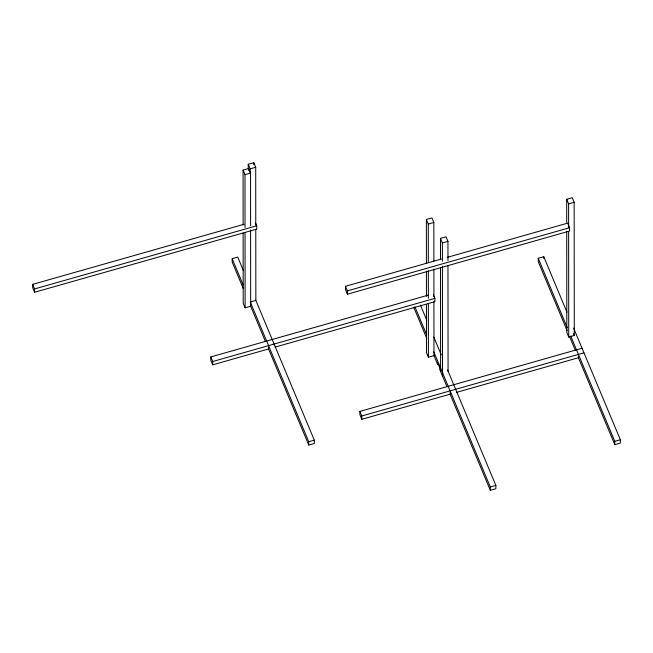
<?xml version="1.0" encoding="UTF-8"?>
<svg xmlns="http://www.w3.org/2000/svg" width="653" height="653" viewBox="0 0 653 653"><rect width="100%" height="100%" fill="white"/><g stroke="black" fill="none" stroke-linecap="round" stroke-linejoin="round"><path stroke-width="0.98" d="M248.254 168.335L248.246 164.27L253.805 162.695L255.715 167.274L255.772 225.203M243.128 224.967L243.079 170.082L248.63 168.507L250.548 173.078L250.597 225.93M250.164 172.914L250.164 168.849L255.715 167.274M245.038 227.513L244.989 174.661L250.548 173.078M255.584 223.04L256.727 225.783L256.735 229.113L34.568 292.275L32.65 287.695L32.65 284.365L244.051 224.273M34.568 292.275L34.568 288.944L256.727 225.783M243.145 288.234L232.182 262.024L232.182 258.694L237.733 257.119L243.226 270.236M426.417 263.216L426.376 219.49L431.927 217.914L433.837 222.493L433.878 261.11M428.327 262.694L428.286 224.069L433.837 222.493M566.714 222.51L566.69 199.296L572.24 197.72L574.158 202.291L574.289 335.438L568.73 337.021L566.82 332.442L566.722 231.26M440.497 259.698L440.481 238.353L446.032 236.778L447.942 241.349L447.966 260.661M568.624 227.252L568.6 203.875L574.158 202.291M442.408 261.224L442.391 242.932L447.942 241.349M250.295 301.996L255.845 300.413L255.78 229.268M243.136 233.097L243.202 303.229L245.12 307.808L250.67 306.224L250.597 229.995M447.289 257.355L567.669 223.13L569.579 227.709L569.587 231.04L347.42 294.201L345.502 289.622L345.502 286.292L441.412 259.029M347.42 294.201L347.412 290.871L569.579 227.709M567.139 330.736L538.227 261.633L538.227 258.302L543.778 256.727L566.943 312.11M268.554 347.306L268.554 348.963L212.707 364.839L210.797 360.268L210.788 356.938L428.066 295.172M212.707 364.839L212.707 361.517L434.874 298.356L433.339 294.691M275.084 347.11L434.874 301.686L434.874 298.356M426.458 304.429L426.499 352.636L428.417 357.215L433.967 355.632L433.919 301.768M450.105 392.543L450.105 394.208L361.819 419.308L359.901 414.737L359.901 411.406L582.06 348.245M361.819 419.308L361.811 415.977L583.978 352.824M456.635 392.355L578.427 357.73L578.427 356.065M314.305 440.155L314.305 443.485L308.747 445.06L308.747 441.73L314.305 440.155L255.731 300.127M620.35 439.763L620.35 443.093L614.8 444.669L614.791 441.346L620.35 439.763L573.62 328.067M495.856 485.399L495.856 488.73L490.305 490.305L490.305 486.975L495.856 485.399L447.558 369.941M566.69 199.296L568.6 203.875M573.522 333.61L574.289 335.438M538.227 258.302L567.261 327.708M570.771 336.115L614.791 441.346M569.481 336.344L575.342 350.351M578.427 357.73L614.8 444.669M440.481 238.353L442.391 242.932M426.376 219.49L428.286 224.069M420.467 305.171L426.752 320.19M433.821 337.087L441.273 354.922M414.916 306.755L426.695 334.916M433.763 351.812L490.305 486.975M413.741 307.269L426.719 338.303M433.804 355.232L437.739 364.635L437.739 362.97L439.649 367.549L439.649 369.214L447.027 386.845M450.105 394.208L490.305 490.305M345.502 286.292L347.412 290.871M359.901 411.406L361.811 415.977M248.246 164.27L250.164 168.849M243.079 170.082L244.989 174.661M232.182 258.694L243.153 284.937M250.564 302.649L308.747 441.73M250.589 306.012L265.461 341.584M268.554 348.963L308.747 445.06M210.788 356.938L212.707 361.517M32.65 284.365L34.568 288.944M568.632 231.317L568.73 337.021M543.778 256.727L543.778 258.392M447.966 265.747L448.072 371.451M442.416 266.31L442.522 376.079M440.506 267.828L440.604 371.5M433.886 269.24L433.91 296.682M428.335 270.824L428.36 298.266M428.368 303.343L428.417 357.215M426.425 271.346L426.45 296.397M253.805 162.695L253.805 164.727M248.63 168.507L248.63 170.539M245.046 232.59L245.12 307.808"/></g></svg>
